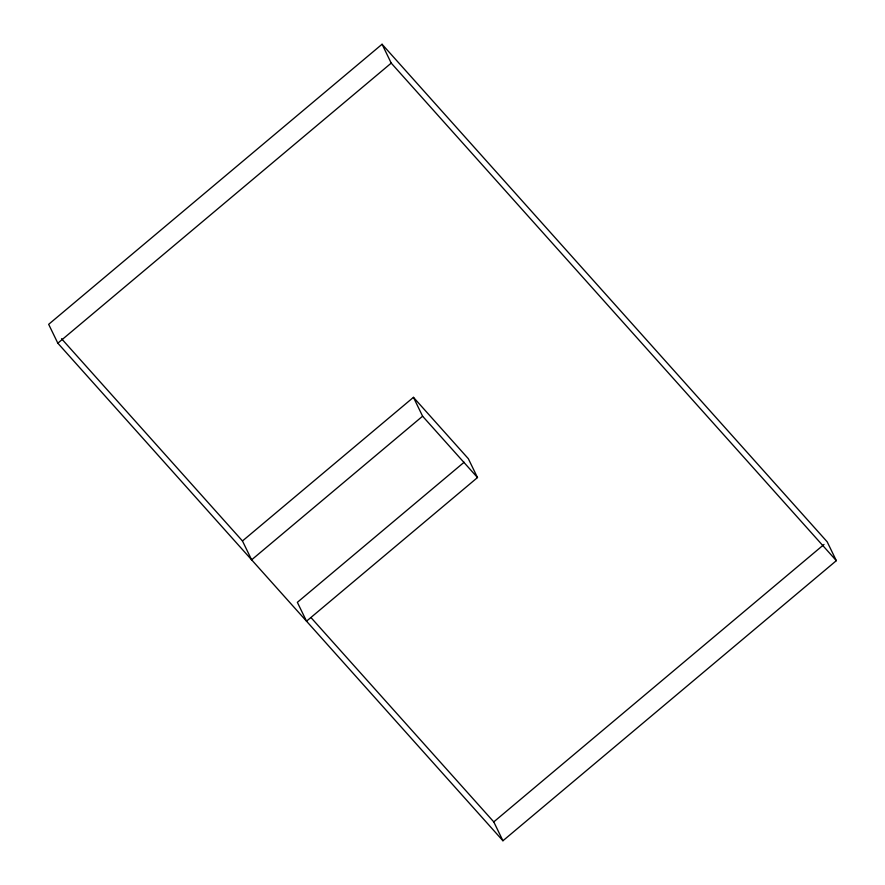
<?xml version="1.0" encoding="UTF-8"?>
<svg xmlns="http://www.w3.org/2000/svg" width="885" height="885" viewBox="0 0 885 885"><rect width="100%" height="100%" fill="white"/><g stroke="black" fill="none" stroke-linecap="round" stroke-linejoin="round"><path stroke-width="1.33" d="M382.066 44.25L48.664 324.33L57.824 343.192L502.934 840.75L836.336 560.67L827.176 541.808L382.066 44.25L391.225 63.112L836.336 560.67M57.824 343.192L391.225 63.112M413.45 397.343L422.599 416.204L251.628 559.829L242.468 540.967L413.45 397.343L468.331 458.695L477.491 477.557L306.52 621.181L297.36 602.331L464.116 462.247M502.934 840.75L493.775 821.888L824.001 544.474M422.599 416.204L477.491 477.557M61.53 338.701L242.468 540.967M311.122 617.719L493.775 821.888"/></g></svg>
